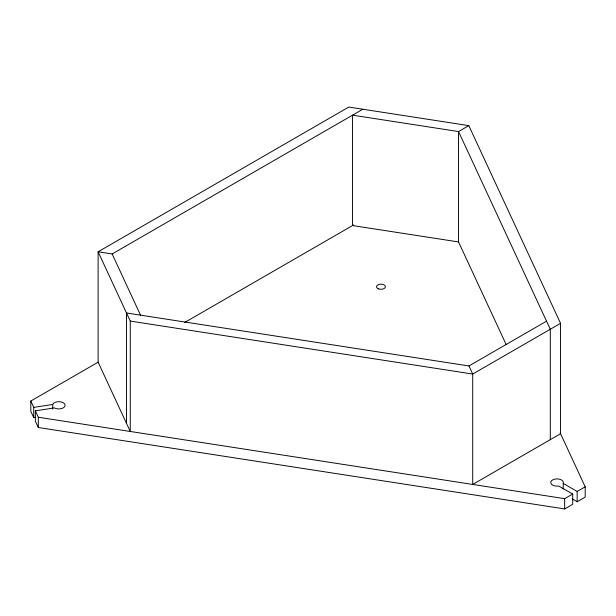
<?xml version="1.0" encoding="UTF-8"?>
<svg xmlns="http://www.w3.org/2000/svg" width="616" height="616" viewBox="0 0 616 616"><rect width="100%" height="100%" fill="white"/><g stroke="black" fill="none" stroke-linecap="round" stroke-linejoin="round"><path stroke-width="0.92" d="M52.722 409.124L52.745 404.365A6.291 3.627 0 0 1 60.969 401.894A6.291 3.627 0 0 1 64.518 406.837A6.291 3.627 0 0 1 55.671 408.447L54.408 407.892L35.358 410.864L35.358 421.128L38.315 427.512L564.664 508.939L572.711 504.288L572.711 494.024L558.673 486.039A6.291 3.627 0 0 1 550.85 483.16A6.291 3.627 0 0 1 556.494 478.909A6.291 3.627 0 0 1 563.332 482.528L563.139 488.965M126.511 423.369L126.511 312.982L468.953 365.958L472.711 374.051L472.711 484.445L560.56 433.726L560.56 323.331L468.807 125.626L348.795 107.061L98.113 251.79L130.269 321.082L130.269 431.47L98.113 362.185L98.113 251.79L112.143 253.961L362.824 109.232M468.807 125.626L458.535 131.554L352.552 115.161L352.552 225.548L458.535 241.942L506.237 344.714M35.643 417.363L33.741 417.663L30.8 411.311L30.8 401.047L98.206 362.131M184.6 322.522L353.661 224.909M468.953 365.958L546.531 321.167M560.56 323.331L472.711 374.051L130.269 321.082M35.358 410.864L38.315 417.24L564.664 498.667L572.711 494.024M563.139 483.368L577.154 491.452L585.2 486.809L560.144 432.825M572.21 498.868L577.154 501.724L585.2 497.081L585.2 486.809M30.8 401.047L33.741 407.392L52.722 404.458M112.143 253.961L140.54 315.153M577.154 491.452L577.154 501.724M564.664 498.667L564.664 508.939M550.296 439.655L550.296 329.26L458.535 131.554L458.535 241.942M38.315 417.24L38.315 427.512M33.741 407.392L33.741 417.663M378.732 288.958A4.443 2.564 0 0 0 385.393 286.74A4.443 2.564 0 0 0 378.732 284.515A4.443 2.564 0 0 0 378.732 288.958"/></g></svg>
